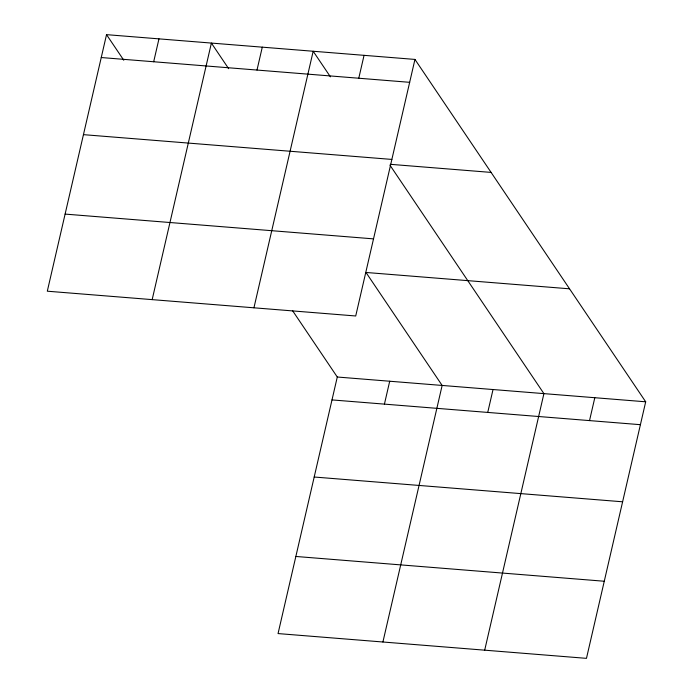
<?xml version="1.0" encoding="UTF-8"?>
<svg xmlns="http://www.w3.org/2000/svg" width="693" height="693" viewBox="0 0 693 693"><rect width="100%" height="100%" fill="white"/><g stroke="black" fill="none" stroke-linecap="round" stroke-linejoin="round"><path stroke-width="1.04" d="M106.531 34.65L47.306 291.199L355.717 315.982L414.951 59.425L106.531 34.65L123.787 60.248M153.681 61.755L158.966 38.86M152.165 299.627L211.391 43.079L228.647 68.676M256.999 70.054L262.283 47.167M253.941 307.805L313.175 51.256L330.422 76.845M358.775 78.231L364.059 55.336M292.663 310.819L337.283 377.018L278.049 633.575L586.469 658.35L645.694 401.801L414.951 59.425M384.424 404.123L389.709 381.228M382.908 641.995L442.143 385.447L365.991 272.462L569.551 288.816M487.742 412.422L493.026 389.535M484.693 650.173L543.918 393.624L389.916 165.116M589.526 420.599L594.811 397.713M101.247 57.536L409.667 82.32M83.446 134.65L391.866 159.425M390.376 164.319L491.094 172.41M65.107 214.094L373.518 238.868M337.283 377.018L645.694 401.801M331.999 399.913L640.41 424.688M314.189 477.018L622.609 501.793M295.85 556.462L604.27 581.245"/></g></svg>
